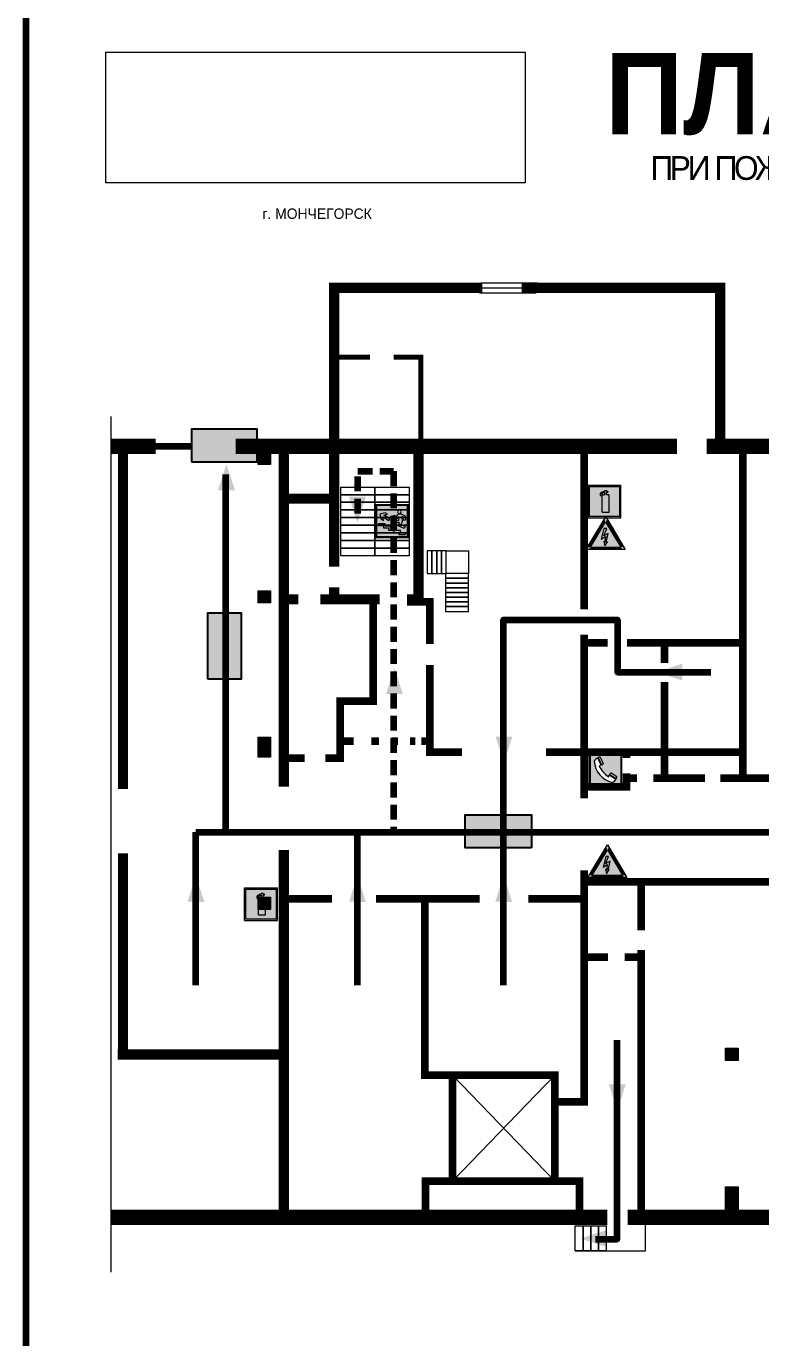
# Model space of a CAD drawing. Header units: millimetres. Extents: x 13114 to 67229, y 22859 to 38520.
# Drawn here: x 17158.6 to 17356.8, y 30529.4 to 30883.4 of the extents above; entities that cross this region are included whole.
import ezdxf

# ---------------------------------------------------------------- set-up
doc = ezdxf.new("R2010")
doc.units = ezdxf.units.MM
doc.linetypes.add('{ Wide Dash }', pattern=[12, 4, -2, 4, -2])
doc.layers.add('План_Штампы', color=7, linetype='Continuous')
doc.styles.add('обычный', font='arial.ttf')
picture_1 = doc.add_image_def('image1.jpg', size_in_pixel=(337, 105))

# ---------------------------------------------------------------- blocks, each defined once
blk = doc.blocks.new('A$C7B4425F7')
at = {"true_color": 0xffffff}
blk.add_hatch(color=7, dxfattribs=at).paths.add_polyline_path([(0, 0), (-16, 0), (-16, -8), (0, -8)])
h = blk.add_hatch(color=126)
h.paths.add_polyline_path([(-0.2, -0.2), (-15.8, -0.2), (-15.8, -7.8), (-0.2, -7.8)])
h.paths.add_polyline_path([(-11.76, -2.03), (-11.76, -3.66), (-11.17, -3.66, -0.568275), (-11.17, -6.18), (-12.58, -6.18), (-12.58, -2.03)], flags=16)
h.paths.add_polyline_path([(-13.33, -4.12, -0.495768), (-13.59, -6.18), (-15.03, -6.18), (-15.03, -2.03), (-13.59, -2.03, -0.487973)], flags=16)
h.paths.add_polyline_path([(-10.25, -2.03), (-9.48, -2.03), (-9.48, -6.18), (-10.25, -6.18)], flags=16)
h.paths.add_polyline_path([(-13.84, -3.69), (-14.24, -3.69), (-14.24, -3.03), (-13.9, -3.03, -0.692621)], flags=0)
h.paths.add_polyline_path([(-9.15, -2.03), (-8.4, -2.03), (-8.04, -3.07), (-7.68, -2.03), (-6.93, -2.03), (-7.64, -4.1), (-6.93, -6.18), (-7.68, -6.18), (-8.04, -5.14), (-8.4, -6.18), (-9.15, -6.18), (-8.44, -4.1)], flags=16)
h.paths.add_polyline_path([(-11.76, -4.46), (-11.42, -4.46, -0.692621), (-11.36, -5.12), (-11.76, -5.12)], flags=0)
h.paths.add_polyline_path([(-13.9, -5.2), (-14.24, -5.2), (-14.24, -4.55), (-13.84, -4.55, -0.708038)], flags=0)
edge = h.paths.add_edge_path(flags=16)
edge.add_ellipse((-5.51, -4.08), major_axis=(0, 2.05), ratio=0.586184, start_angle=0, end_angle=360)
edge = h.paths.add_edge_path(flags=0)
edge.add_ellipse((-5.51, -4.08), major_axis=(0, 1.14), ratio=0.454828, start_angle=0, end_angle=360)
h.paths.add_polyline_path([(-4.13, -4.96, 0.377264), (-3.48, -4.52, 0.0555), (-3.16, -2.03), (-1.66, -2.03), (-1.66, -4.96), (-0.96, -4.96), (-0.96, -7.01), (-1.75, -7.01), (-1.75, -6.18), (-3.3, -6.18), (-3.3, -7.02), (-4.13, -7.02)], flags=16)
h.paths.add_polyline_path([(-2.73, -2.91), (-2.28, -2.91), (-2.28, -4.96), (-3.05, -4.96, 0.079136)], flags=0)
at = {"color": 126}
blk.add_lwpolyline([(-16, -8), (0, -8), (0, 0), (-16, 0)], close=True, dxfattribs=at)
blk = doc.blocks.new('A$C32E8229D')
at = {"true_color": 0xffffff}
blk.add_hatch(color=7, dxfattribs=at).paths.add_polyline_path([(0, 0), (0, -8), (16, -8), (16, 0)])
h = blk.add_hatch(color=126)
h.paths.add_polyline_path([(0.2, -0.2), (15.8, -0.2), (15.8, -7.8), (0.2, -7.8)])
h.paths.add_polyline_path([(13.49, -2.05), (12.08, -2.05), (11.37, -2.63, 0.162397), (11.29, -2.84), (11.29, -3.63), (10.35, -3.63), (10.35, -4.05), (11.68, -4.05), (11.68, -3.48), (12.26, -4.28), (11.29, -5.1), (11.29, -6.78), (11.85, -6.78), (11.85, -5.44), (12.8, -4.64), (12.8, -5.94), (14.46, -5.94), (14.46, -5.39), (13.45, -5.39), (13.45, -3.97), (12.46, -2.59), (13.15, -2.59), (13.69, -3.34), (14.18, -3)], flags=16)
h.paths.add_polyline_path([(10.74, -1.82, 1), (11.8, -1.82, 1)], flags=16)
h.paths.add_polyline_path([(9.39, -3.59), (5.99, -3.59), (6.56, -3.03), (5.91, -3.03), (5.1, -3.83), (5.91, -4.64), (6.56, -4.64), (5.99, -4.09), (9.39, -4.09)], flags=16)
h.paths.add_polyline_path([(4.29, -1.08), (1.72, -1.08), (1.72, -6.6), (4.29, -6.6)], flags=16)
at = {"color": 126}
blk.add_lwpolyline([(16, -8), (0, -8), (0, 0), (16, 0)], close=True, dxfattribs=at)
blk = doc.blocks.new('A$C3AD82952')
at = {"true_color": 0xf5f5ff}
h = blk.add_hatch(color=7, dxfattribs=at)
h.dxf.hatch_style = 1
h.paths.add_polyline_path([(8.21, 8.73, 0.414214), (7.89, 9.05), (7.22, 9.05), (7.22, 9.92), (7.59, 9.92, 1), (7.57, 10.36), (7.22, 10.36), (7.22, 10.6), (6.43, 10.6), (6.43, 10.36), (6.01, 10.36), (4.74, 9.59), (4.74, 8.69), (4.98, 8.73), (4.98, 9.26), (6.12, 9.91), (6.43, 9.91), (6.43, 9.05), (5.76, 9.05, 0.414214), (5.44, 8.73), (5.44, 2.2), (8.21, 2.2)], flags=0)
h.paths.add_polyline_path([(12.8, 12.8), (0, 12.8), (0, 0), (12.8, 0)])
h.paths.add_polyline_path([(0.51, 12.29), (12.29, 12.29), (12.29, 0.51), (0.51, 0.51)], flags=16)
h.paths.add_polyline_path([(4.74, 9.59), (6.01, 10.36), (6.43, 10.36), (6.43, 10.6), (7.22, 10.6), (7.22, 10.36), (7.59, 10.36, -0.94586), (7.59, 9.92), (7.22, 9.92), (7.22, 9.05), (7.89, 9.05, -0.414214), (8.21, 8.73), (8.21, 2.2), (5.44, 2.2), (5.44, 8.73, -0.414214), (5.76, 9.05), (6.43, 9.05), (6.43, 9.91), (6.12, 9.91), (4.98, 9.26), (4.98, 8.73), (4.74, 8.69)], flags=0)
h = blk.add_hatch(color=242)
h.dxf.hatch_style = 1
h.paths.add_polyline_path([(12.29, 12.29), (0.51, 12.29), (0.51, 0.51), (12.29, 0.51)])
h.paths.add_polyline_path([(4.74, 8.69), (4.74, 9.59), (6.01, 10.36), (6.43, 10.36), (6.43, 10.6), (7.22, 10.6), (7.22, 10.36), (7.59, 10.36, -0.94586), (7.59, 9.92), (7.22, 9.92), (7.22, 9.05), (7.89, 9.05, -0.414214), (8.21, 8.73), (8.21, 2.2), (5.44, 2.2), (5.44, 8.73, -0.414214), (5.76, 9.05), (6.43, 9.05), (6.43, 9.91), (6.12, 9.91), (4.98, 9.26), (4.98, 8.73)], flags=16)
h = blk.add_hatch(color=7, dxfattribs=at)
h.dxf.hatch_style = 1
h.paths.add_polyline_path([(8.21, 8.73, 0.414214), (7.89, 9.05), (7.22, 9.05), (7.22, 9.92), (7.59, 9.92, 1), (7.57, 10.36), (7.22, 10.36), (7.22, 10.6), (6.43, 10.6), (6.43, 10.36), (6.01, 10.36), (4.74, 9.59), (4.74, 8.69), (4.98, 8.73), (4.98, 9.26), (6.12, 9.91), (6.43, 9.91), (6.43, 9.05), (5.76, 9.05, 0.414214), (5.44, 8.73), (5.44, 2.2), (8.21, 2.2)])
at = {"color": 242, "lineweight": 5}
for p, q in [((0, 0), (0, 12.8)), ((0, 12.8), (12.8, 12.8)), ((6.01, 10.36), (4.74, 9.59)), ((6.01, 10.36), (6.43, 10.36)), ((7.22, 10.6), (6.43, 10.6)), ((6.43, 10.6), (6.43, 10.36)), ((7.22, 10.36), (7.22, 10.6)), ((7.59, 10.36), (7.22, 10.36)), ((12.8, 0), (12.8, 12.8)), ((4.74, 9.59), (4.74, 8.69)), ((4.74, 8.69), (4.98, 8.73)), ((4.98, 9.26), (6.12, 9.91)), ((4.98, 8.73), (4.98, 9.26)), ((5.44, 2.2), (5.44, 8.73)), ((5.76, 9.05), (6.43, 9.05)), ((6.12, 9.91), (6.43, 9.91)), ((6.43, 9.91), (6.43, 9.05)), ((7.22, 9.05), (7.22, 9.92)), ((7.59, 9.92), (7.22, 9.92)), ((7.89, 9.05), (7.22, 9.05)), ((8.21, 2.2), (8.21, 8.73)), ((0, 0), (12.8, 0)), ((5.44, 2.2), (8.21, 2.2))]:
    blk.add_line(p, q, dxfattribs=at)
blk.add_lwpolyline([(0.51, 12.29), (12.29, 12.29), (12.29, 0.51), (0.51, 0.51)], close=True, dxfattribs=at)
for centre, radius, start, end in [((7.58, 10.14), 0.223, 273.1875, 86.8125), ((5.76, 8.73), 0.32, 90, 180), ((7.89, 8.73), 0.32, 0, 90)]:
    blk.add_arc(centre, radius, start, end, dxfattribs=at)
blk = doc.blocks.new('A$C3E6D3DDE')
at = {"lineweight": 5}
h = blk.add_hatch(color=40, dxfattribs=at)
h.paths.add_polyline_path([(24.1, 1.45), (16.46, -11.35), (31.74, -11.35)])
h.paths.add_polyline_path([(24.09, -0.46), (30.03, -10.41), (18.14, -10.41)], flags=16)
h.paths.add_polyline_path([(24.54, -3.08), (23.41, -6.02), (25.13, -5.01), (24.33, -8.5), (24.82, -8.27), (23.79, -9.86), (23.4, -8.04), (23.8, -8.43), (24.04, -6.29), (22.39, -7.25), (23.44, -3.08)], flags=0)
h = blk.add_hatch(color=256, dxfattribs=at)
h.paths.add_polyline_path([(24.37, 0.03, 0.567511), (23.82, 0.03), (17.59, -10.4, 0.582454), (17.86, -10.88), (30.32, -10.88, 0.582149), (30.6, -10.4)])
h.paths.add_polyline_path([(24.09, -0.46), (18.14, -10.41), (30.03, -10.41)], flags=16)
h.paths.add_polyline_path([(24.54, -3.08), (23.41, -6.02), (25.13, -5.01), (24.33, -8.5), (24.82, -8.27), (23.79, -9.86), (23.4, -8.04), (23.8, -8.43), (24.04, -6.29), (22.39, -7.25), (23.44, -3.08)], flags=0)
h = blk.add_hatch(color=40, dxfattribs=at)
h.paths.add_polyline_path([(24.09, -0.46), (18.14, -10.41), (30.03, -10.41)])
h.paths.add_polyline_path([(24.82, -8.27), (23.79, -9.86), (23.4, -8.04), (23.8, -8.43), (24.04, -6.29), (22.39, -7.25), (23.44, -3.08), (24.54, -3.08), (23.41, -6.02), (25.13, -5.01), (24.33, -8.5)], flags=16)
at = {"color": 40, "lineweight": 5}
for p, q in [((16.46, -11.35), (24.1, 1.45)), ((24.1, 1.45), (31.74, -11.35))]:
    blk.add_line(p, q, dxfattribs=at)
at = {"lineweight": 5}
for p, q in [((17.59, -10.4), (23.82, 0.03)), ((24.37, 0.03), (30.6, -10.4)), ((18.14, -10.41), (24.09, -0.46)), ((23.44, -3.08), (22.39, -7.25)), ((23.41, -6.02), (24.54, -3.08)), ((25.13, -5.01), (23.41, -6.02)), ((24.54, -3.08), (23.44, -3.08)), ((24.09, -0.46), (30.03, -10.41)), ((24.33, -8.5), (25.13, -5.01)), ((22.39, -7.25), (24.04, -6.29)), ((23.8, -8.43), (23.4, -8.04)), ((23.4, -8.04), (23.79, -9.86)), ((23.79, -9.86), (24.82, -8.27)), ((24.04, -6.29), (23.8, -8.43)), ((24.82, -8.27), (24.33, -8.5)), ((17.86, -10.88), (30.32, -10.88)), ((18.14, -10.41), (30.03, -10.41))]:
    blk.add_line(p, q, dxfattribs=at)
at = {"color": 50, "lineweight": 5}
blk.add_line((31.74, -11.35), (16.46, -11.35), dxfattribs=at)
blk = doc.blocks.new('A$C456E1F9C')
at = {"lineweight": 5}
h = blk.add_hatch(color=242, dxfattribs=at)
h.paths.add_polyline_path([(0.51, -1.47), (0.51, -13.26), (12.29, -13.26), (12.29, -1.47)])
h.paths.add_polyline_path([(5.42, -4.95, -0.254479), (4.78, -5.4), (3.52, -2.53, -0.209735), (4.23, -2.4)], flags=16)
h.paths.add_polyline_path([(8.53, -8.6), (10.87, -10.17), (10.54, -10.76), (8.03, -9.13, -0.192251)], flags=16)
h.paths.add_polyline_path([(4.61, -5.49, 0.005518), (3.87, -5.72, 0.128647), (7.49, -10.01, 0.00809), (7.83, -9.33), (10.47, -10.97, -0.16736), (8.99, -12.25, -0.327862), (1.95, -3.95, -0.166952), (3.36, -2.62)], flags=16)
at = {"color": 242, "lineweight": 5}
for p, q in [((0, -13.77), (0, -0.97)), ((12.8, -0.97), (0, -0.97)), ((4.61, -5.49), (3.36, -2.62)), ((3.52, -2.53), (4.78, -5.4)), ((4.23, -2.4), (5.42, -4.95)), ((12.8, -13.77), (12.8, -0.97)), ((7.83, -9.33), (10.47, -10.97)), ((8.03, -9.13), (10.54, -10.76)), ((10.81, -10.12), (8.53, -8.6)), ((10.8, -10.3), (10.81, -10.12)), ((0, -13.77), (12.8, -13.77)), ((10.54, -10.76), (10.8, -10.3))]:
    blk.add_line(p, q, dxfattribs=at)
blk.add_lwpolyline([(0.51, -1.47), (12.29, -1.47), (12.29, -13.26), (0.51, -13.26)], close=True, dxfattribs=at)
for centre, radius, start, end in [((4.59, -5.34), 2.99, 114.2845, 152.1974), ((11.12, -3.31), 9.19, 183.9915, 256.6009), ((4.02, -3.27), 0.891, 76.3284, 123.7092), ((4.68, -4.59), 0.824, 276.9621, 334.0723), ((14.98, -39.1), 35.17, 107.1487, 108.4135), ((13.86, -0.94), 11.08, 205.5536, 234.8762), ((-13.31, 0.8), 23.44, 332.5487, 334.4027), ((8.94, -9.5), 0.989, 114.4092, 157.9388), ((7.87, -9.46), 3, 291.9291, 329.9329)]:
    blk.add_arc(centre, radius, start, end, dxfattribs=at)
blk = doc.blocks.new('вверх')
at = {"lineweight": 0, "true_color": 0xffffff}
h = blk.add_hatch(color=7, dxfattribs=at)
h.dxf.hatch_style = 1
h.paths.add_polyline_path([(40999.03, -4475.37), (41000.53, -4474.51), (40999.62, -4474.22), (41000.2, -4473.88), (41001.48, -4474.22), (41001.13, -4475.49), (41000.55, -4475.82), (41000.76, -4474.91), (40999.27, -4475.77)], flags=0)
h.paths.add_polyline_path([(40998.09, -4474.5), (40998.28, -4474.89), (40997.14, -4475.43), (40996.89, -4474.92), (40996.87, -4474.87), (40996.8, -4475.75), (40997.81, -4475.85), (40998.41, -4477.11), (40997.94, -4477.33), (40997.47, -4476.34), (40996.66, -4476.28), (40997.03, -4477.06), (40995.52, -4477.78), (40995.29, -4477.28), (40996.32, -4476.79), (40996, -4476.11), (40996.09, -4474.77), (40995.72, -4474.94), (40995.64, -4475.77), (40995.2, -4475.72), (40995.3, -4474.63), (40995.33, -4474.61), (40996.23, -4474.19), (40997.09, -4474.25), (40997.37, -4474.84)], flags=0)
h.paths.add_polyline_path([(40997.14, -4473.68, -1), (40996.29, -4473.68, -1)], flags=0)
h.paths.add_polyline_path([(41000.58, -4477.58), (41000.58, -4477.03), (41001.81, -4477.03), (41001.81, -4476.6), (41000.15, -4476.6), (41000.15, -4477.16), (40998.9, -4477.16), (40998.9, -4477.72), (40997.65, -4477.72), (40997.65, -4478.27), (40996.41, -4478.27), (40996.41, -4478.82), (40995.17, -4478.82), (40995.17, -4479.25), (40995.41, -4479.25), (40996.84, -4479.25), (40996.84, -4478.69), (40998.09, -4478.69), (40998.09, -4478.13), (40999.32, -4478.13), (40999.32, -4477.58)], flags=0)
h.paths.add_polyline_path([(41002.49, -4471.94), (40994.49, -4471.94), (40994.49, -4479.94), (41002.49, -4479.94)])
h.paths.add_polyline_path([(41002.28, -4479.72), (40994.69, -4479.72), (40994.69, -4472.14), (41002.28, -4472.14)], flags=16)
h.paths.add_polyline_path([(41001.81, -4476.6), (41001.81, -4477.03), (41000.58, -4477.03), (41000.58, -4477.58), (40999.32, -4477.58), (40999.32, -4478.13), (40998.09, -4478.13), (40998.09, -4478.69), (40996.84, -4478.69), (40996.84, -4479.25), (40995.17, -4479.25), (40995.17, -4478.82), (40996.41, -4478.82), (40996.41, -4478.27), (40997.65, -4478.27), (40997.65, -4477.72), (40998.9, -4477.72), (40998.9, -4477.16), (41000.15, -4477.16), (41000.15, -4476.6)], flags=0)
at = {"lineweight": 0}
h = blk.add_hatch(color=126, dxfattribs=at)
h.dxf.hatch_style = 1
h.paths.add_polyline_path([(40994.69, -4479.72), (41002.28, -4479.72), (41002.28, -4472.14), (40994.69, -4472.14)])
h.paths.add_polyline_path([(40999.03, -4475.37), (41000.53, -4474.51), (40999.62, -4474.22), (41000.2, -4473.88), (41001.48, -4474.22), (41001.13, -4475.49), (41000.55, -4475.82), (41000.76, -4474.91), (40999.27, -4475.77)], flags=16)
h.paths.add_polyline_path([(40997.09, -4474.25), (40997.37, -4474.84), (40998.09, -4474.5), (40998.28, -4474.89), (40997.14, -4475.43), (40996.89, -4474.92), (40996.87, -4474.87), (40996.8, -4475.75), (40997.81, -4475.85), (40998.41, -4477.11), (40997.94, -4477.33), (40997.47, -4476.34), (40996.66, -4476.28), (40997.03, -4477.06), (40995.52, -4477.78), (40995.29, -4477.28), (40996.32, -4476.79), (40996, -4476.11), (40996.09, -4474.77), (40995.72, -4474.94), (40995.64, -4475.77), (40995.2, -4475.72), (40995.3, -4474.63), (40995.33, -4474.61), (40996.23, -4474.19)], flags=16)
h.paths.add_polyline_path([(40996.29, -4473.68, -1), (40997.14, -4473.68, -1)], flags=16)
h.paths.add_polyline_path([(40997.65, -4477.72), (40998.9, -4477.72), (40998.9, -4477.16), (41000.15, -4477.16), (41000.15, -4476.6), (41001.81, -4476.6), (41001.81, -4477.03), (41000.58, -4477.03), (41000.58, -4477.58), (40999.32, -4477.58), (40999.32, -4478.13), (40998.09, -4478.13), (40998.09, -4478.69), (40996.84, -4478.69), (40996.84, -4479.25), (40995.17, -4479.25), (40995.17, -4478.82), (40996.41, -4478.82), (40996.41, -4478.27), (40997.65, -4478.27)], flags=16)
at = {"lineweight": 0, "true_color": 0xffffff}
h = blk.add_hatch(color=7, dxfattribs=at)
h.dxf.hatch_style = 1
h.paths.add_polyline_path([(40997.14, -4473.68, 1), (40996.29, -4473.68, 1)])
h.paths.add_polyline_path([(40998.28, -4474.89), (40998.09, -4474.5), (40997.37, -4474.84), (40997.09, -4474.25), (40996.23, -4474.19), (40995.33, -4474.61), (40995.3, -4474.63), (40995.2, -4475.72), (40995.64, -4475.77), (40995.72, -4474.94), (40996.09, -4474.77), (40996, -4476.11), (40996.32, -4476.79), (40995.29, -4477.28), (40995.52, -4477.78), (40997.03, -4477.06), (40996.66, -4476.28), (40997.47, -4476.34), (40997.94, -4477.33), (40998.41, -4477.11), (40997.81, -4475.85), (40996.8, -4475.75), (40996.87, -4474.87), (40996.89, -4474.92), (40997.14, -4475.43)])
h.paths.add_polyline_path([(40998.09, -4478.13), (40999.32, -4478.13), (40999.32, -4477.58), (41000.58, -4477.58), (41000.58, -4477.03), (41001.81, -4477.03), (41001.81, -4476.6), (41000.15, -4476.6), (41000.15, -4477.16), (40998.9, -4477.16), (40998.9, -4477.72), (40997.65, -4477.72), (40997.65, -4478.27), (40996.41, -4478.27), (40996.41, -4478.82), (40995.17, -4478.82), (40995.17, -4479.25), (40995.41, -4479.25), (40996.84, -4479.25), (40996.84, -4478.69), (40998.09, -4478.69)])
h.paths.add_polyline_path([(40999.03, -4475.37), (40999.27, -4475.77), (41000.76, -4474.91), (41000.55, -4475.82), (41001.13, -4475.49), (41001.48, -4474.22), (41000.2, -4473.88), (40999.62, -4474.22), (41000.53, -4474.51)])
at = {"color": 126, "lineweight": 0}
for points in [[(40994.49, -4471.94), (41002.49, -4471.94), (41002.49, -4479.94), (40994.49, -4479.94)], [(40994.69, -4472.14), (41002.28, -4472.14), (41002.28, -4479.72), (40994.69, -4479.72)]]:
    blk.add_lwpolyline(points, close=True, dxfattribs=at)
for points in [[(40996.89, -4474.92), (40997.14, -4475.43), (40998.28, -4474.89), (40998.09, -4474.5), (40997.37, -4474.84), (40997.09, -4474.25), (40996.23, -4474.19), (40995.33, -4474.61), (40995.3, -4474.63), (40995.2, -4475.72), (40995.64, -4475.77), (40995.72, -4474.94), (40996.09, -4474.77), (40996, -4476.11), (40996.32, -4476.79), (40995.29, -4477.28), (40995.52, -4477.78), (40997.03, -4477.06), (40996.66, -4476.28), (40997.47, -4476.34), (40997.94, -4477.33), (40998.41, -4477.11), (40997.81, -4475.85), (40996.8, -4475.75), (40996.87, -4474.87), (40996.89, -4474.92)], [(41001.48, -4474.22), (41001.13, -4475.49), (41000.55, -4475.82), (41000.76, -4474.91), (40999.27, -4475.77), (40999.03, -4475.37), (41000.53, -4474.51), (40999.62, -4474.22), (41000.2, -4473.88), (41001.48, -4474.22)], [(40995.41, -4479.25), (40995.17, -4479.25), (40995.17, -4478.82), (40996.41, -4478.82), (40996.41, -4478.27), (40997.65, -4478.27), (40997.65, -4477.72), (40998.9, -4477.72), (40998.9, -4477.16), (41000.15, -4477.16), (41000.15, -4476.6), (41001.81, -4476.6), (41001.81, -4477.03), (41000.58, -4477.03), (41000.58, -4477.58), (40999.32, -4477.58), (40999.32, -4478.13), (40998.09, -4478.13), (40998.09, -4478.69), (40996.84, -4478.69), (40996.84, -4479.25), (40995.17, -4479.25)]]:
    blk.add_lwpolyline(points, dxfattribs=at)
blk.add_circle((40996.71, -4473.68), 0.426, dxfattribs=at)

msp = doc.modelspace()

# ---------------------------------------------------------------- hatches: boundary and pattern name
at = {"lineweight": 0}
h = msp.add_hatch(color=256, dxfattribs=at)
h.dxf.hatch_style = 1
h.paths.add_polyline_path([(17221.17, 30768.37), (17221.17, 30765.09), (17224.57, 30765.09), (17224.57, 30768.37)])
h = msp.add_hatch(color=256, dxfattribs=at)
h.dxf.hatch_style = 1
h.paths.add_polyline_path([(17221.17, 30731.01), (17221.17, 30727.73), (17224.57, 30727.73), (17224.57, 30731.01)])
h = msp.add_hatch(color=256, dxfattribs=at)
h.dxf.hatch_style = 1
h.paths.add_polyline_path([(17221.17, 30691.54), (17221.17, 30688.27), (17224.57, 30688.27), (17224.57, 30691.54)])
h = msp.add_hatch(color=256, dxfattribs=at)
h.dxf.hatch_style = 1
h.paths.add_polyline_path([(17221.17, 30689.43), (17221.17, 30686.15), (17224.57, 30686.15), (17224.57, 30689.43)])
h = msp.add_hatch(color=256, dxfattribs=at)
h.dxf.hatch_style = 1
h.paths.add_polyline_path([(17221.17, 30648.32), (17221.17, 30645.05), (17224.57, 30645.05), (17224.57, 30648.32)])
h = msp.add_hatch(color=256, dxfattribs=at)
h.dxf.hatch_style = 1
h.paths.add_polyline_path([(17347.31, 30607.58), (17347.31, 30604.31), (17350.72, 30604.31), (17350.72, 30607.58)])
h = msp.add_hatch(color=256, dxfattribs=at)
h.dxf.hatch_style = 1
h.paths.add_polyline_path([(17347.31, 30570.16), (17347.31, 30566.89), (17350.72, 30566.89), (17350.72, 30570.16)])
h = msp.add_hatch(color=256, dxfattribs=at)
h.dxf.hatch_style = 1
h.paths.add_polyline_path([(17347.31, 30566.89), (17347.31, 30563.62), (17350.72, 30563.62), (17350.72, 30566.89)])

# ---------------------------------------------------------------- linework, layer by layer
at = {"color": 1, "lineweight": 100}
msp.add_lwpolyline([(17158.64, 30894.13), (17758.64, 30894.13), (17758.64, 30499.13), (17158.64, 30499.13)], close=True, dxfattribs=at)
at = {"lineweight": 0}
for points, const_width in [([(17241.71, 30737.51), (17241.71, 30812.79), (17281.66, 30812.79)], 2.76), ([(17292.29, 30812.79), (17345.86, 30812.79), (17345.86, 30770.27)], 2.76), ([(17241.79, 30794.05), (17251.35, 30794.05)], 1.38), ([(17257.75, 30794.05), (17265.1, 30794.05), (17265.1, 30770.46)], 1.38), ([(17181.46, 30770.03), (17193.6, 30770.03)], 4.14), ([(17184.75, 30677.5), (17184.75, 30769.87)], 2.76), ([(17215.15, 30770.03), (17334.16, 30770.03)], 4.14), ([(17228.11, 30678.15), (17228.11, 30769.53)], 2.76), ([(17261.33, 30728.72), (17264.46, 30728.72), (17264.46, 30769.67)], 2.76), ([(17309.12, 30726), (17309.12, 30771.1)], 2.07), ([(17342.23, 30770.03), (17443.88, 30770.03)], 4.14), ([(17351.93, 30770.27), (17351.93, 30680.44), (17345.9, 30680.44)], 2.07), ([(17228.44, 30755.88), (17241.83, 30755.88)], 2.76), ([(17241.71, 30731.98), (17241.71, 30728.72), (17237.99, 30728.72), (17253.95, 30728.72)], 2.76), ([(17228.11, 30728.72), (17232.07, 30728.72)], 2.76), ([(17239.29, 30685.85), (17243.29, 30685.85), (17243.29, 30701.2), (17252.24, 30701.2), (17252.24, 30727.82)], 2.07), ([(17261.33, 30728.04), (17267.54, 30728.04), (17267.54, 30716.62)], 2.07), ([(17309.12, 30674.98), (17309.12, 30719.16)], 2.07), ([(17309.12, 30716.97), (17315.49, 30716.97)], 2.07), ([(17330.79, 30711.52), (17330.79, 30716.97), (17320.7, 30716.97)], 2.07), ([(17351.93, 30716.97), (17330.79, 30716.97)], 2.07), ([(17267.54, 30711.02), (17267.54, 30687.46), (17276.24, 30687.46)], 2.07), ([(17330.79, 30680.44), (17330.79, 30706.4)], 2.07), ([(17228.55, 30685.85), (17233.78, 30685.85)], 2.07), ([(17298.89, 30687.46), (17351.93, 30687.46)], 2.07), ([(17320.59, 30687.46), (17320.59, 30685.89)], 2.07), ([(17320.59, 30680.44), (17320.59, 30681.75)], 2.07), ([(17323.4, 30680.44), (17320.59, 30680.44), (17320.59, 30678.13), (17309.12, 30678.13)], 2.07), ([(17341.72, 30680.44), (17327.84, 30680.44)], 2.07), ([(17351.93, 30680.44), (17363, 30680.44)], 2.07), ([(17183.34, 30605.91), (17228.11, 30605.91), (17228.11, 30562.47), (17228.11, 30661.05)], 2.76), ([(17184.75, 30605.91), (17184.75, 30660.2)], 2.76), ([(17294.07, 30647.89), (17309.12, 30647.89), (17309.12, 30655.55)], 2.07), ([(17309.12, 30655.55), (17309.12, 30593.08), (17302.81, 30593.08)], 2.07), ([(17309.12, 30652.48), (17377.77, 30652.48)], 2.07), ([(17324.52, 30652.48), (17324.52, 30639.39)], 2.07), ([(17228.45, 30647.89), (17241.1, 30647.89)], 2.07), ([(17252.97, 30647.89), (17280.93, 30647.89)], 2.07), ([(17266.19, 30647.89), (17266.19, 30600.27), (17301.23, 30600.27), (17301.23, 30571.74), (17273.61, 30571.74), (17273.61, 30600.27)], 2.07), ([(17309.12, 30632.17), (17315.56, 30632.17)], 2.07), ([(17324.52, 30632.17), (17320.08, 30632.17)], 2.07), ([(17324.52, 30634.11), (17324.52, 30562.74)], 2.07), ([(17301.23, 30593.08), (17308.21, 30593.08)], 2.07), ([(17273.61, 30571.74), (17266.38, 30571.74), (17266.38, 30562.23)], 2.07), ([(17301.23, 30571.74), (17307.86, 30571.74)], 2.07), ([(17305.81, 30571.74), (17307.86, 30571.74), (17307.86, 30562.81)], 2.07), ([(17315.42, 30561.91), (17181.46, 30561.91)], 4.14), ([(17363.8, 30561.91), (17320.88, 30561.91)], 4.14)]:
    msp.add_lwpolyline(points, dxfattribs=dict(at, const_width=const_width))
for points in [[(17281.31, 30814.12), (17296.59, 30814.12)], [(17280.9, 30811.46), (17296.18, 30811.46)], [(17281.66, 30812.79), (17296.93, 30812.79)], [(17181.46, 30778.07), (17181.46, 30547.14)], [(17271.92, 30741.84), (17277.93, 30741.84), (17277.93, 30735.68)], [(17273.61, 30571.74), (17301.23, 30600.27)], [(17273.61, 30600.27), (17301.23, 30571.74)], [(17306.77, 30552.87), (17325.7, 30552.87), (17325.7, 30561.34)]]:
    msp.add_lwpolyline(points, dxfattribs=at)
at = {"lineweight": 100}
msp.add_lwpolyline([(17193.6, 30770.03), (17203.25, 30770.03)], dxfattribs=at)
at = {"lineweight": 0}
for points in [[(17221.17, 30768.37), (17224.57, 30768.37), (17224.57, 30765.09), (17221.17, 30765.09)], [(17252.7, 30756.96), (17243.49, 30756.96), (17243.49, 30759.03), (17252.7, 30759.03)], [(17252.7, 30754.9), (17243.49, 30754.9), (17243.49, 30756.96), (17252.7, 30756.96)], [(17261.92, 30756.96), (17252.7, 30756.96), (17252.7, 30759.03), (17261.92, 30759.03)], [(17261.92, 30754.9), (17252.7, 30754.9), (17252.7, 30756.96), (17261.92, 30756.96)], [(17252.7, 30752.83), (17243.49, 30752.83), (17243.49, 30754.9), (17252.7, 30754.9)], [(17252.7, 30750.77), (17243.49, 30750.77), (17243.49, 30752.83), (17252.7, 30752.83)], [(17261.92, 30752.83), (17252.7, 30752.83), (17252.7, 30754.9), (17261.92, 30754.9)], [(17261.92, 30750.77), (17252.7, 30750.77), (17252.7, 30752.83), (17261.92, 30752.83)], [(17252.7, 30748.7), (17243.49, 30748.7), (17243.49, 30750.77), (17252.7, 30750.77)], [(17261.92, 30748.7), (17252.7, 30748.7), (17252.7, 30750.77), (17261.92, 30750.77)], [(17252.7, 30746.64), (17243.49, 30746.64), (17243.49, 30748.7), (17252.7, 30748.7)], [(17252.7, 30744.57), (17243.49, 30744.57), (17243.49, 30746.64), (17252.7, 30746.64)], [(17261.92, 30746.64), (17252.7, 30746.64), (17252.7, 30748.7), (17261.92, 30748.7)], [(17261.92, 30744.57), (17252.7, 30744.57), (17252.7, 30746.64), (17261.92, 30746.64)], [(17252.7, 30742.5), (17243.49, 30742.5), (17243.49, 30744.57), (17252.7, 30744.57)], [(17252.7, 30740.44), (17243.49, 30740.44), (17243.49, 30742.5), (17252.7, 30742.5)], [(17261.92, 30742.5), (17252.7, 30742.5), (17252.7, 30744.57), (17261.92, 30744.57)], [(17261.92, 30740.44), (17252.7, 30740.44), (17252.7, 30742.5), (17261.92, 30742.5)], [(17268.09, 30735.68), (17268.09, 30741.84), (17266.82, 30741.84), (17266.82, 30735.68)], [(17269.37, 30735.68), (17269.37, 30741.84), (17268.09, 30741.84), (17268.09, 30735.68)], [(17270.65, 30735.68), (17270.65, 30741.84), (17269.37, 30741.84), (17269.37, 30735.68)], [(17271.92, 30735.68), (17271.92, 30741.84), (17270.65, 30741.84), (17270.65, 30735.68)], [(17271.76, 30734.4), (17277.93, 30734.4), (17277.93, 30735.68), (17271.76, 30735.68)], [(17271.76, 30733.12), (17277.93, 30733.12), (17277.93, 30734.4), (17271.76, 30734.4)], [(17271.76, 30731.85), (17277.93, 30731.85), (17277.93, 30733.12), (17271.76, 30733.12)], [(17271.76, 30730.57), (17277.93, 30730.57), (17277.93, 30731.85), (17271.76, 30731.85)], [(17221.17, 30731.01), (17224.57, 30731.01), (17224.57, 30727.73), (17221.17, 30727.73)], [(17271.76, 30729.29), (17277.93, 30729.29), (17277.93, 30730.57), (17271.76, 30730.57)], [(17271.76, 30728.02), (17277.93, 30728.02), (17277.93, 30729.29), (17271.76, 30729.29)], [(17271.76, 30726.74), (17277.93, 30726.74), (17277.93, 30728.02), (17271.76, 30728.02)], [(17271.76, 30725.46), (17277.93, 30725.46), (17277.93, 30726.74), (17271.76, 30726.74)], [(17221.17, 30691.54), (17224.57, 30691.54), (17224.57, 30688.27), (17221.17, 30688.27)], [(17221.17, 30689.43), (17224.57, 30689.43), (17224.57, 30686.15), (17221.17, 30686.15)], [(17221.17, 30648.32), (17224.57, 30648.32), (17224.57, 30645.05), (17221.17, 30645.05)], [(17347.31, 30607.58), (17350.72, 30607.58), (17350.72, 30604.31), (17347.31, 30604.31)], [(17347.31, 30570.16), (17350.72, 30570.16), (17350.72, 30566.89), (17347.31, 30566.89)], [(17347.31, 30566.89), (17350.72, 30566.89), (17350.72, 30563.62), (17347.31, 30563.62)], [(17306.77, 30559.62), (17308.86, 30559.62), (17308.86, 30552.87), (17306.77, 30552.87)], [(17308.86, 30559.62), (17310.95, 30559.62), (17310.95, 30552.87), (17308.86, 30552.87)], [(17310.95, 30559.62), (17313.04, 30559.62), (17313.04, 30552.87), (17310.95, 30552.87)], [(17313.04, 30559.62), (17315.13, 30559.62), (17315.13, 30552.87), (17313.04, 30552.87)]]:
    msp.add_lwpolyline(points, close=True, dxfattribs=at)
at = {"color": 126, "lineweight": 100, "true_color": 0x008754}
for points in [[(17204.39, 30665.89), (17212.51, 30665.89), (17212.51, 30762.41)], [(17287.42, 30713.53), (17287.42, 30713.53), (17287.42, 30723.14), (17318.12, 30723.14), (17318.12, 30709.04), (17343.3, 30709.04)], [(17287.42, 30665.89), (17287.42, 30723.14)], [(17204.39, 30624.57), (17204.39, 30665.89)], [(17212.51, 30665.89), (17526.47, 30665.89), (17526.47, 30624.57)], [(17247.98, 30624.57), (17247.98, 30665.89)], [(17287.42, 30624.57), (17287.42, 30665.89)], [(17312.18, 30556.07), (17318.09, 30556.07), (17318.09, 30609.72)]]:
    msp.add_lwpolyline(points, dxfattribs=at)
at = {"color": 126, "linetype": '{ Wide Dash }', "lineweight": 100, "true_color": 0x008754}
msp.add_lwpolyline([(17248.06, 30751.87), (17248.06, 30763.28), (17257.74, 30763.28), (17257.74, 30665.89)], dxfattribs=at)
at = {"linetype": '{ Wide Dash }', "lineweight": 0, "const_width": 2.07}
for points in [[(17243.29, 30690.44), (17246.93, 30690.44)], [(17251.71, 30690.44), (17253.82, 30690.44)], [(17257.12, 30690.44), (17258.89, 30690.44)], [(17262.2, 30690.44), (17263.65, 30690.44)], [(17265.27, 30690.44), (17267.54, 30690.44)]]:
    msp.add_lwpolyline(points, dxfattribs=at)
at = {"layer": 'План_Штампы', "color": 126, "true_color": 0x008754}
for points in [[(17214.95, 30758.16), (17210.38, 30758.17), (17212.64, 30765.17)], [(17245.7, 30756.41), (17250.27, 30756.39), (17248, 30749.39)], [(17335.65, 30711.36), (17335.64, 30706.8), (17328.64, 30709.06)], [(17260.27, 30703.17), (17255.71, 30703.18), (17257.97, 30710.18)], [(17285.23, 30691.7), (17289.79, 30691.69), (17287.53, 30684.69)], [(17206.69, 30647.08), (17202.13, 30647.09), (17204.39, 30654.09)], [(17250.28, 30647.08), (17245.72, 30647.09), (17247.98, 30654.09)], [(17289.72, 30647.08), (17285.16, 30647.09), (17287.42, 30654.09)], [(17315.79, 30597.84), (17320.35, 30597.82), (17318.09, 30590.82)], [(17315.16, 30558.52), (17315.15, 30553.95), (17308.15, 30556.22)]]:
    msp.add_solid(points, dxfattribs=at)

# ---------------------------------------------------------------- block references
for name, p, xscale, yscale, zscale in [('A$C3AD82952', (17310.23, 30750.71), 0.6900000000000001, 0.6900000000000001, 0.6900000000000001), ('вверх', (62519.66, 35691.26), -1.104, 1.104, 1.104), ('A$C3E6D3DDE', (17298.33, 30749.98), 0.6900000000000001, 0.6900000000000001, 0.6900000000000001), ('A$C456E1F9C', (17310.53, 30687.76), 0.6900000000000001, 0.6900000000000001, 0.6900000000000001), ('A$C3E6D3DDE', (17298.8, 30661.48), 0.6900000000000001, 0.6900000000000001, 0.6900000000000001), ('A$C3AD82952', (17217.56, 30642.04), 0.6900000000000001, 0.6900000000000001, 0.6900000000000001)]:
    msp.add_blockref(name, p, dxfattribs=dict(xscale=xscale, yscale=yscale, zscale=zscale))
at = {"layer": 'План_Штампы', "xscale": 1.104, "yscale": 1.104, "zscale": 1.104}
msp.add_blockref('A$C7B4425F7', (17220.91, 30774.67), dxfattribs=at)
at = {"layer": 'План_Штампы', "color": 126, "true_color": 0x008754, "xscale": 1.117812020016385, "yscale": 1.117812020016385, "zscale": 1.117812020016385}
for p, rotation in [((17216.59, 30725.04), 269.9978653237145), ((17277.02, 30670.6), 359.9978653237145)]:
    msp.add_blockref('A$C32E8229D', p, dxfattribs=dict(at, rotation=rotation))

# ---------------------------------------------------------------- texts
at = {"lineweight": 0, "style": 'обычный'}
for s, insert, char_height, width, attachment_point in [('{\\fProxima Nova Rg|b1|i0|c204|p2;ПЛАН ЭВАКУАЦИИ}', (17314.78, 30876.19), 22, 493.8901, 1), ('\\pi-8.4,l8.4,t8.4;{\\fProxima Nova Rg|b0|i0|c204|p2;г. МОНЧЕГОРСК\\H1.1997x; }', (17237.11, 30832.77), 2.8, 126.6484, 5)]:
    msp.add_mtext(s, dxfattribs=dict(at, insert=insert, char_height=char_height, width=width, attachment_point=attachment_point))
at = {"color": 0, "lineweight": 0, "insert": (17464.48, 30848.49), "char_height": 8, "width": 449.2158, "attachment_point": 5, "style": 'обычный'}
msp.add_mtext('{\\fArial Black|b1|i0|c204|p34;\\H2x;\\T0.85;  \\fArial Narrow|b0|i0|c204|p34;\\H0.8x;\\W0.9;\\P\\fProxima Nova Rg|b0|i0|c204|p2;\\H0.5x;\\W1;\\C256;ПРИ ПОЖАРЕ  ИЛИ ДРУГИХ ЧРЕЗВЫЧАЙНЫХ СИТУАЦИЯХ  ИЗ ПОМЕЩЕНИЙ \\fProxima Nova Rg|b1|i0|c204|p2;\\H1.25x;\\PХМЦ: ГМО-2 отм. 0,00}', dxfattribs=at)

# ---------------------------------------------------------------- pictures from other files: only their frames are drawn
at = {"color": 7, "lineweight": 0, "true_color": 0xf5f5ff}
image = msp.add_image(picture_1, insert=(17180.13, 30841.14), size_in_units=(113.11, 35.24), dxfattribs=at)
image.dxf.flags = 7

doc.saveas('drawing.dxf')
